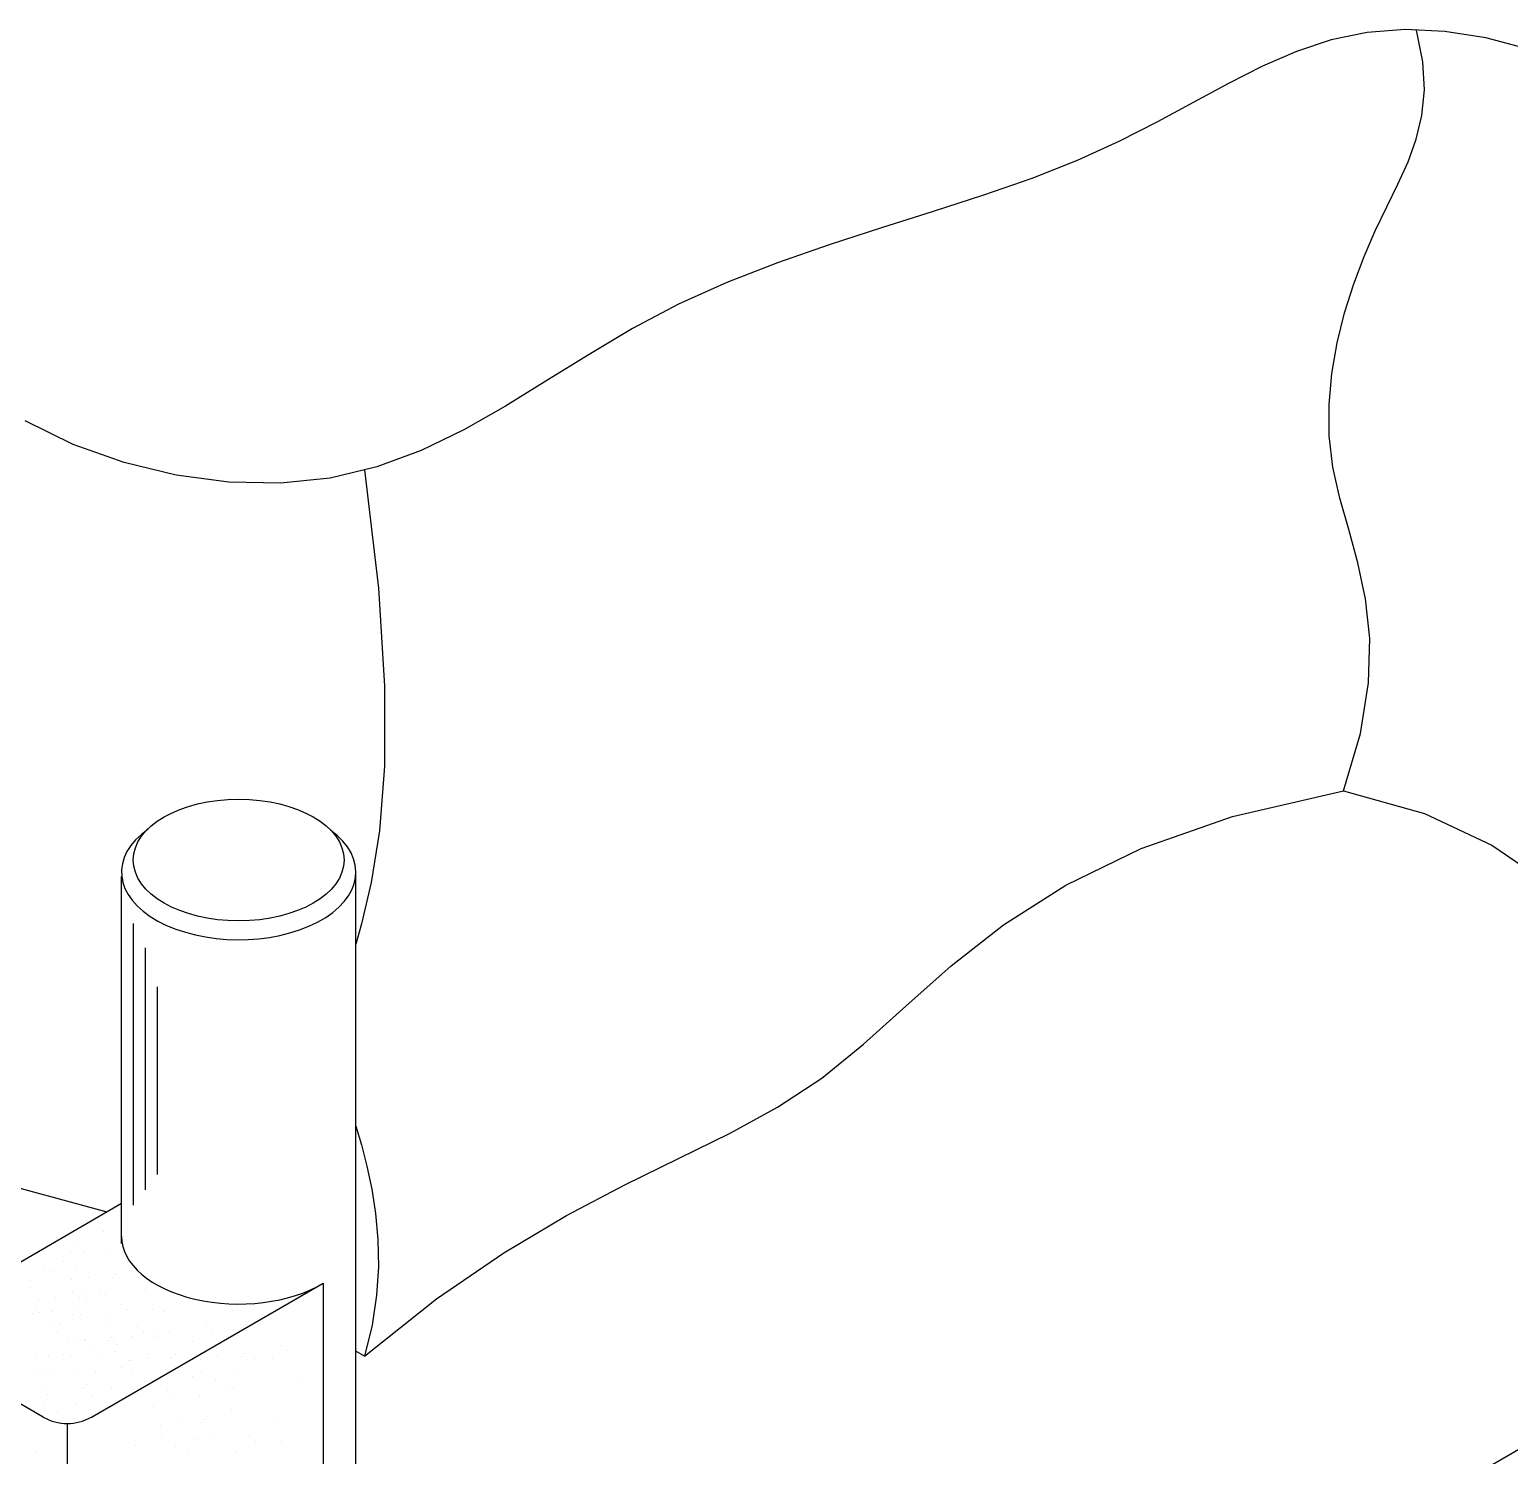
# Model space of a CAD drawing. Header units: millimetres. Extents: x -6549.1 to -6534.7, y -4775 to -4758.
# Drawn here: x -6541.769 to -6538.608, y -4766.253 to -4763.208 of the extents above; entities that cross this region are included whole.
import ezdxf

# ---------------------------------------------------------------- set-up
doc = ezdxf.new("R2010")
doc.units = ezdxf.units.MM
doc.header["$LTSCALE"] = 10
doc.layers.add('Termotécnica', color=7, linetype='Continuous')

msp = doc.modelspace()

# ---------------------------------------------------------------- linework, layer by layer
at = {"layer": 'Termotécnica', "color": 2}
for p, q in [((-6538.9889, -4763.2299), (-6539.0628, -4763.2545)), ((-6538.9118, -4763.2139), (-6538.9889, -4763.2299)), ((-6538.8305, -4763.2078), (-6538.9118, -4763.2139)), ((-6538.7456, -4763.2118), (-6538.8305, -4763.2078)), ((-6538.6584, -4763.2256), (-6538.7456, -4763.2118)), ((-6538.5701, -4763.2489), (-6538.6584, -4763.2256)), ((-6539.0628, -4763.2545), (-6539.1352, -4763.286)), ((-6539.1352, -4763.286), (-6539.2077, -4763.3227)), ((-6539.2077, -4763.3227), (-6539.2819, -4763.3629)), ((-6539.2819, -4763.3629), (-6539.3595, -4763.4049)), ((-6539.3595, -4763.4049), (-6539.4421, -4763.4471)), ((-6539.4421, -4763.4471), (-6539.5313, -4763.4877)), ((-6539.5313, -4763.4877), (-6539.6281, -4763.5256)), ((-6539.6281, -4763.5256), (-6539.7313, -4763.5614)), ((-6539.7313, -4763.5614), (-6539.839, -4763.5962)), ((-6539.839, -4763.5962), (-6539.9496, -4763.6311)), ((-6539.9496, -4763.6311), (-6540.0611, -4763.6673)), ((-6540.0611, -4763.6673), (-6540.1717, -4763.7058)), ((-6540.1717, -4763.7058), (-6540.2796, -4763.7478)), ((-6540.2796, -4763.7478), (-6540.3831, -4763.7945)), ((-6540.3831, -4763.7945), (-6540.4809, -4763.8463)), ((-6540.4809, -4763.8463), (-6540.5739, -4763.9014)), ((-6540.5739, -4763.9014), (-6540.664, -4763.9574)), ((-6540.664, -4763.9574), (-6540.7527, -4764.0119)), ((-6540.7527, -4764.0119), (-6540.8417, -4764.0624)), ((-6541.6757, -4764.0936), (-6541.7785, -4764.0435)), ((-6540.8417, -4764.0624), (-6540.9327, -4764.1065)), ((-6541.5673, -4764.1325), (-6541.6757, -4764.0936)), ((-6540.9327, -4764.1065), (-6541.0273, -4764.1418)), ((-6541.4557, -4764.1596), (-6541.5673, -4764.1325)), ((-6541.0273, -4764.1418), (-6541.127, -4764.1659)), ((-6541.3434, -4764.1746), (-6541.4557, -4764.1596)), ((-6541.233, -4764.1768), (-6541.3434, -4764.1746)), ((-6541.127, -4764.1659), (-6541.233, -4764.1768)), ((-6541.5728, -4765.8005), (-6541.5728, -4765.0162)), ((-6541.0722, -4766.66), (-6541.0722, -4765.007)), ((-6540.1941, -4767.1669), (-6536.956, -4765.2974)), ((-6541.9747, -4765.9465), (-6541.5728, -4765.7145)), ((-6541.6112, -4765.7743), (-6541.6112, -4765.7743)), ((-6541.6825, -4765.8166), (-6541.6825, -4765.8166)), ((-6541.6662, -4765.8052), (-6541.6662, -4765.8052)), ((-6541.6532, -4765.817), (-6541.6532, -4765.817)), ((-6541.5977, -4765.8164), (-6541.5977, -4765.8164)), ((-6541.7374, -4765.8475), (-6541.7374, -4765.8475)), ((-6541.696, -4765.8393), (-6541.696, -4765.8393)), ((-6541.7672, -4765.8817), (-6541.7672, -4765.8817)), ((-6541.7245, -4765.8594), (-6541.7245, -4765.8594)), ((-6541.6794, -4765.8779), (-6541.6794, -4765.8779)), ((-6541.669, -4765.8588), (-6541.669, -4765.8588)), ((-6541.6428, -4765.8731), (-6541.6428, -4765.8731)), ((-6541.6372, -4766.1711), (-6541.1421, -4765.8853)), ((-6541.5921, -4765.8731), (-6541.5921, -4765.8731)), ((-6541.5856, -4765.8656), (-6541.5856, -4765.8656)), ((-6541.1421, -4765.8853), (-6541.1421, -4766.3627)), ((-6541.7691, -4765.8934), (-6541.7691, -4765.8934)), ((-6541.7506, -4765.9203), (-6541.7506, -4765.9203)), ((-6541.714, -4765.9155), (-6541.714, -4765.9155)), ((-6541.6773, -4765.9056), (-6541.6773, -4765.9056)), ((-6541.6633, -4765.9154), (-6541.6633, -4765.9154)), ((-6541.6569, -4765.9079), (-6541.6569, -4765.9079)), ((-6541.6189, -4765.9091), (-6541.6189, -4765.9091)), ((-6541.6068, -4765.9097), (-6541.6068, -4765.9097)), ((-6541.5207, -4765.8994), (-6541.5207, -4765.8994)), ((-6541.7634, -4765.9501), (-6541.7634, -4765.9501)), ((-6541.757, -4765.9426), (-6541.757, -4765.9426)), ((-6541.7485, -4765.9479), (-6541.7485, -4765.9479)), ((-6541.7229, -4765.9457), (-6541.7229, -4765.9457)), ((-6541.678, -4765.9521), (-6541.678, -4765.9521)), ((-6541.6739, -4765.94), (-6541.6739, -4765.94)), ((-6541.6609, -4765.9518), (-6541.6609, -4765.9518)), ((-6541.6476, -4765.9244), (-6541.6476, -4765.9244)), ((-6541.6054, -4765.9512), (-6541.6054, -4765.9512)), ((-6541.5757, -4765.9303), (-6541.5757, -4765.9303)), ((-6541.5627, -4765.9422), (-6541.5627, -4765.9422)), ((-6541.5072, -4765.9416), (-6541.5072, -4765.9416)), ((-6541.4841, -4765.9457), (-6541.4841, -4765.9457)), ((-6541.3358, -4765.9437), (-6541.3358, -4765.9437)), ((-6541.7189, -4765.9668), (-6541.7189, -4765.9668)), ((-6541.7037, -4765.9741), (-6541.7037, -4765.9741)), ((-6541.5977, -4765.9745), (-6541.5977, -4765.9745)), ((-6541.5391, -4765.9766), (-6541.5391, -4765.9766)), ((-6541.3908, -4765.9746), (-6541.3908, -4765.9746)), ((-6541.7094, -4765.9878), (-6541.7094, -4765.9878)), ((-6541.6871, -4766.0127), (-6541.6871, -4766.0127)), ((-6541.6728, -4766.0092), (-6541.6728, -4766.0092)), ((-6541.6527, -4766.0055), (-6541.6527, -4766.0055)), ((-6541.6505, -4766.0079), (-6541.6505, -4766.0079)), ((-6541.5998, -4766.0079), (-6541.5998, -4766.0079)), ((-6541.5933, -4766.0004), (-6541.5933, -4766.0004)), ((-6541.5889, -4766.0031), (-6541.5889, -4766.0031)), ((-6541.5523, -4765.9983), (-6541.5523, -4765.9983)), ((-6541.5261, -4765.9884), (-6541.5261, -4765.9884)), ((-6541.5015, -4765.9983), (-6541.5015, -4765.9983)), ((-6541.4951, -4765.9907), (-6541.4951, -4765.9907)), ((-6541.4706, -4765.9878), (-6541.4706, -4765.9878)), ((-6541.4206, -4766.0088), (-6541.4206, -4766.0088)), ((-6541.3778, -4765.9865), (-6541.3778, -4765.9865)), ((-6541.3223, -4765.9859), (-6541.3223, -4765.9859)), ((-6541.74, -4766.1711), (-6541.9747, -4766.0356)), ((-6541.7545, -4766.0445), (-6541.7545, -4766.0445)), ((-6541.7278, -4766.0401), (-6541.7278, -4766.0401)), ((-6541.6973, -4766.037), (-6541.6973, -4766.037)), ((-6541.6825, -4766.0396), (-6541.6825, -4766.0396)), ((-6541.6397, -4766.0173), (-6541.6397, -4766.0173)), ((-6541.6145, -4766.0445), (-6541.6145, -4766.0445)), ((-6541.5868, -4766.0307), (-6541.5868, -4766.0307)), ((-6541.5842, -4766.0167), (-6541.5842, -4766.0167)), ((-6541.5163, -4766.0349), (-6541.5163, -4766.0349)), ((-6541.5157, -4766.0445), (-6541.5157, -4766.0445)), ((-6541.465, -4766.0445), (-6541.465, -4766.0445)), ((-6541.4585, -4766.037), (-6541.4585, -4766.037)), ((-6541.404, -4766.0474), (-6541.404, -4766.0474)), ((-6541.3674, -4766.0426), (-6541.3674, -4766.0426)), ((-6541.3167, -4766.0425), (-6541.3167, -4766.0425)), ((-6541.3102, -4766.035), (-6541.3102, -4766.035)), ((-6541.2886, -4766.0467), (-6541.2886, -4766.0467)), ((-6541.2497, -4766.0452), (-6541.2497, -4766.0452)), ((-6541.233, -4766.0178), (-6541.233, -4766.0178)), ((-6541.2201, -4766.0297), (-6541.2201, -4766.0297)), ((-6541.0535, -4766.0408), (-6541.0722, -4766.03)), ((-6541.7576, -4766.0743), (-6541.7576, -4766.0743)), ((-6541.7421, -4766.0745), (-6541.7421, -4766.0745)), ((-6541.6659, -4766.0782), (-6541.6659, -4766.0782)), ((-6541.6293, -4766.0734), (-6541.6293, -4766.0734)), ((-6541.5721, -4766.0659), (-6541.5721, -4766.0659)), ((-6541.5571, -4766.0496), (-6541.5571, -4766.0496)), ((-6541.5523, -4766.0493), (-6541.5523, -4766.0493)), ((-6541.5502, -4766.077), (-6541.5502, -4766.077)), ((-6541.4019, -4766.075), (-6541.4019, -4766.075)), ((-6541.3314, -4766.0792), (-6541.3314, -4766.0792)), ((-6541.7185, -4766.0811), (-6541.7185, -4766.0811)), ((-6541.6537, -4766.108), (-6541.6537, -4766.108)), ((-6541.6473, -4766.1005), (-6541.6473, -4766.1005)), ((-6541.5933, -4766.11), (-6541.5933, -4766.11)), ((-6541.5205, -4766.0958), (-6541.5205, -4766.0958)), ((-6541.4797, -4766.0811), (-6541.4797, -4766.0811)), ((-6541.4206, -4766.0843), (-6541.4206, -4766.0843)), ((-6541.3723, -4766.0939), (-6541.3723, -4766.0939)), ((-6541.3417, -4766.106), (-6541.3417, -4766.106)), ((-6541.3345, -4766.1102), (-6541.3345, -4766.1102)), ((-6541.1891, -4766.0859), (-6541.1891, -4766.0859)), ((-6541.741, -4766.1129), (-6541.741, -4766.1129)), ((-6541.7389, -4766.1405), (-6541.7389, -4766.1405)), ((-6541.7301, -4766.1236), (-6541.7301, -4766.1236)), ((-6541.6342, -4766.1247), (-6541.6342, -4766.1247)), ((-6541.4755, -4766.1152), (-6541.4755, -4766.1152)), ((-6541.4626, -4766.1271), (-6541.4626, -4766.1271)), ((-6541.4071, -4766.1265), (-6541.4071, -4766.1265)), ((-6541.7512, -4766.1678), (-6541.7512, -4766.1678)), ((-6541.7093, -4766.1594), (-6541.7093, -4766.1594)), ((-6541.6684, -4766.1447), (-6541.6684, -4766.1447)), ((-6541.5053, -4766.1494), (-6541.5053, -4766.1494)), ((-6541.3385, -4766.1548), (-6541.3385, -4766.1548)), ((-6541.6886, -4766.1848), (-6541.6886, -4766.8616)), ((-6541.4887, -4766.188), (-6541.4887, -4766.188)), ((-6541.4521, -4766.1831), (-6541.4521, -4766.1831)), ((-6541.4014, -4766.1831), (-6541.4014, -4766.1831)), ((-6541.395, -4766.1756), (-6541.395, -4766.1756)), ((-6541.2453, -4766.1806), (-6541.2453, -4766.1806)), ((-6541.5419, -4766.2326), (-6541.5419, -4766.2326)), ((-6541.4866, -4766.2156), (-6541.4866, -4766.2156)), ((-6541.457, -4766.2345), (-6541.457, -4766.2345)), ((-6541.4161, -4766.2198), (-6541.4161, -4766.2198)), ((-6541.3763, -4766.2172), (-6541.3763, -4766.2172)), ((-6541.3003, -4766.2115), (-6541.3003, -4766.2115)), ((-6541.2873, -4766.2234), (-6541.2873, -4766.2234)), ((-6541.2318, -4766.2227), (-6541.2318, -4766.2227)), ((-6541.7575, -4766.2439), (-6541.7575, -4766.2439)), ((-6541.4312, -4766.2481), (-6541.4312, -4766.2481)), ((-6541.3301, -4766.2456), (-6541.3301, -4766.2456))]:
    msp.add_line(p, q, dxfattribs=at)
at = {"layer": 'Termotécnica', "color": 1}
for p, q in [((-6541.5471, -4765.7185), (-6541.5471, -4765.1166)), ((-6541.5214, -4765.6858), (-6541.5214, -4765.1688)), ((-6541.4957, -4765.6531), (-6541.4957, -4765.2524))]:
    msp.add_line(p, q, dxfattribs=at)
at = {"layer": 'Termotécnica', "color": 2}
for points in [[(-6538.9625, -4764.8335), (-6538.926, -4764.7109), (-6538.9086, -4764.6031), (-6538.9063, -4764.508), (-6538.9152, -4764.4232), (-6538.9314, -4764.3465), (-6538.9511, -4764.2756), (-6538.9704, -4764.2082), (-6538.9854, -4764.1422), (-6538.993, -4764.0756), (-6538.9933, -4764.0087), (-6538.9873, -4763.9422), (-6538.9759, -4763.8766), (-6538.9599, -4763.8127), (-6538.9404, -4763.7511), (-6538.9183, -4763.6924), (-6538.8944, -4763.6374), (-6538.8698, -4763.5862), (-6538.846, -4763.5376), (-6538.8245, -4763.4901), (-6538.8068, -4763.4418), (-6538.7947, -4763.3912), (-6538.7895, -4763.3366), (-6538.7929, -4763.2764), (-6538.8064, -4763.2089)], [(-6541.0535, -4764.1482), (-6541.0236, -4764.4008), (-6541.0107, -4764.6099), (-6541.0113, -4764.7809), (-6541.022, -4764.9191), (-6541.0394, -4765.0296), (-6541.0599, -4765.1178), (-6541.0722, -4765.1607)], [(-6543.1446, -4764.8335), (-6542.9365, -4764.8922), (-6542.7629, -4764.992), (-6542.608, -4765.1201), (-6542.4564, -4765.2638), (-6542.2927, -4765.4105), (-6542.1012, -4765.5474), (-6541.8664, -4765.6618), (-6541.6041, -4765.7325)], [(-6541.0535, -4766.0408), (-6540.8998, -4765.9183), (-6540.7563, -4765.8199), (-6540.6224, -4765.7406), (-6540.4976, -4765.675), (-6540.3812, -4765.6181), (-6540.2727, -4765.5646), (-6540.1715, -4765.5094), (-6540.077, -4765.4472), (-6539.9877, -4765.3744), (-6539.8976, -4765.2931), (-6539.8001, -4765.207), (-6539.6883, -4765.1199), (-6539.5555, -4765.0352), (-6539.3948, -4764.9569), (-6539.1994, -4764.8884), (-6538.9625, -4764.8335)], [(-6538.9625, -4764.8335), (-6538.7896, -4764.8819), (-6538.6458, -4764.9496), (-6538.5253, -4765.0314), (-6538.422, -4765.1222), (-6538.3301, -4765.2169), (-6538.2437, -4765.3103), (-6538.1569, -4765.3974), (-6538.0637, -4765.4729), (-6537.9595, -4765.5337), (-6537.844, -4765.5836), (-6537.7182, -4765.6287), (-6537.5997, -4765.6691)], [(-6541.0722, -4765.55), (-6541.0603, -4765.5897), (-6541.0484, -4765.6351), (-6541.038, -4765.684), (-6541.0299, -4765.7362), (-6541.0249, -4765.7915), (-6541.024, -4765.8498), (-6541.0279, -4765.9109), (-6541.0374, -4765.9746), (-6541.0535, -4766.0408)]]:
    msp.add_lwpolyline(points, dxfattribs=at)
at = {"layer": 'Termotécnica', "color": 1}
msp.add_arc((-6538.0926, -4766.5718), 0.5364, 123.6001, 168.3961, dxfattribs=at)
at = {"layer": 'Termotécnica', "color": 2}
msp.add_arc((-6541.6886, -4766.082), 0.1028, 240, 300, dxfattribs=at)
msp.add_ellipse((-6541.3225, -4764.9813), major_axis=(0.2253, 0), ratio=0.5774, dxfattribs=at)
for centre, start_param, end_param in [((-6541.3225, -4765.007), -3.829789, 0.66807), ((-6541.3225, -4765.7851), 3.141593, 5.51726)]:
    msp.add_ellipse(centre, major_axis=(0.2503, 0), ratio=0.5774, start_param=start_param, end_param=end_param, dxfattribs=at)

doc.saveas('drawing.dxf')
